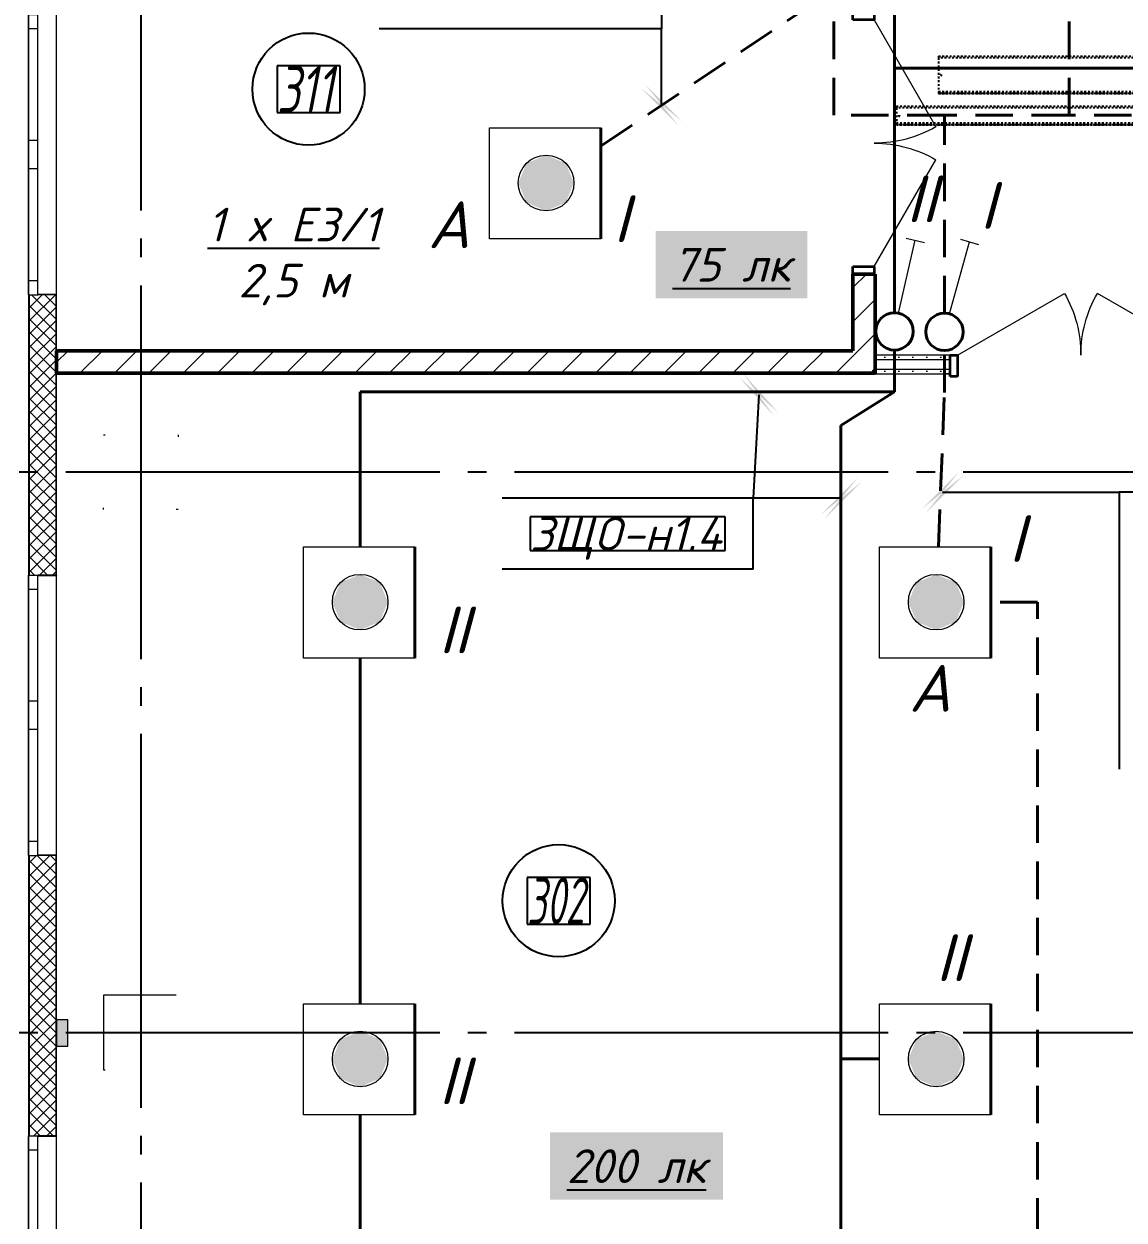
# Model space of a CAD drawing. Header units: millimetres. Extents: x 0 to 1286, y 0 to 420.
# Drawn here: x 91.9 to 150.8, y 209.6 to 273.6 of the extents above; entities that cross this region are included whole.
import ezdxf

# ---------------------------------------------------------------- set-up
doc = ezdxf.new("R2010")
doc.units = ezdxf.units.MM
for name, pattern in [('JIS_02_2.0', [3, 2, -1]), ('ГОСТ 2.303 5', [24, 20, -1.5, 1, -1.5]), ('СПКБ-0000-000-АР#003$0$Achse', [2300, 0, -800, 1500, 0])]:
    doc.linetypes.add(name, pattern=pattern)
for name, color, linetype in [('Viewport1ForCustomObjects_0', 7, 'Continuous'), ('Viewport2ForCustomObjects_0', 7, 'Continuous'), ('Номер помещения', 7, 'Continuous'), ('СПКБ-0000-000-АР#003$0$Двери ArchiCAD', 7, 'Continuous'), ('СПКБ-0000-000-АР#003$0$Колонны существующие', 7, 'Continuous'), ('СПКБ-0000-000-АР#003$0$Окна ArchiCAD', 7, 'Continuous'), ('СПКБ-0000-000-АР#003$0$Перекрытие', 7, 'Continuous'), ('СПКБ-0000-000-АР#003$0$Стены', 7, 'Continuous'), ('СПКБ-0000-000-АР#003$0$Фахверк', 7, 'Continuous'), ('Строительные оси', 7, 'Continuous'), ('ЭМ_ЛОТКИ', 3, 'JIS_02_2.0'), ('ЭО_АВАРИЙНОЕ ОСВЕЩЕНИЕ', 7, 'Continuous'), ('ЭО_РАБОЧЕЕ ОСВЕЩЕНИЕ', 7, 'Continuous')]:
    doc.layers.add(name, color=color, linetype=linetype)
for name, color, linetype, lineweight, true_color in [('СПКБ-0000-000-АР#003$0$Двери ArchiCAD_Ном._пера__161', 7, 'Continuous', 13, 0xe11606), ('СПКБ-0000-000-АР#003$0$Двери ArchiCAD_Ном._пера__23', 7, 'Continuous', 35, 0xff6600), ('СПКБ-0000-000-АР#003$0$Двери ArchiCAD_Ном._пера__3', 7, 'Continuous', 18, 0xff6600), ('СПКБ-0000-000-АР#003$0$Двери ArchiCAD_Ном._пера__58', 7, 'Continuous', 50, 0xdf0000), ('СПКБ-0000-000-АР#003$0$Окна ArchiCAD_Ном._пера__68', 7, 'Continuous', 20, 0xfd4435), ('СПКБ-0000-000-АР#003$0$Стены_Ном._пера__161', 7, 'Continuous', 13, 0xe11606), ('СПКБ-0000-000-АР#003$0$Стены_Ном._пера__58', 7, 'Continuous', 50, 0xdf0000), ('СПКБ-0000-000-АР#003$0$Стены_Ном._пера__68', 7, 'Continuous', 20, 0xfd4435), ('СПКБ-0000-000-АР#003$0$Фахверк_Ном._пера__102', 7, 'Continuous', 13, 0xcccccc)]:
    doc.layers.add(name, color=color, linetype=linetype, lineweight=lineweight, true_color=true_color)
for name, color, linetype, lineweight in [('СПКБ-0000-000-АР#003$0$Колонны существующие_Ном._пера__2', 8, 'Continuous', 15), ('СПКБ-0000-000-АР#003$0$Линии_Ном._пера__2', 8, 'Continuous', 15), ('СПКБ-0000-000-АР#003$0$Окна ArchiCAD_Ном._пера__6', 5, 'Continuous', 9), ('СПКБ-0000-000-АР#003$0$Перекрытие_Ном._пера__1', 7, 'Continuous', 13), ('СПКБ-0000-000-АР#003$0$Стены_Ном._пера__20', 1, 'Continuous', 20), ('СПКБ-0000-000-АР#003$0$Фахверк_Ном._пера__1', 7, 'Continuous', 13)]:
    doc.layers.add(name, color=color, linetype=linetype, lineweight=lineweight)
doc.styles.add('1.8', font='isocpeui.ttf', dxfattribs={"height": 1.8})
doc.styles.add('2.5', font='isocpeui.ttf')
doc.styles.add('CustomTextStyle114', font='isocpeui.ttf', dxfattribs={"width": 0.987755, "height": 1.8})
doc.styles.add('CustomTextStyle16', font='isocpeui.ttf', dxfattribs={"width": 0.707123, "height": 2.5})
doc.styles.add('CustomTextStyle7', font='isocpeui.ttf', dxfattribs={"width": 0.592404, "height": 2.5})
pattern_1 = [(45, (0, 0), (-35.35534, 35.35534), []), (135, (0, 0), (35.35534, 35.35534), [])]
pattern_2 = [(0, (0, 0), (0, 75), [0, -75])]
pattern_3 = [(45, (0, 0), (-91.9239, 91.9239), [])]

# ---------------------------------------------------------------- blocks, each defined once
blk = doc.blocks.new('*U558')
at = {"color": 0, "linetype": 'ByBlock', "lineweight": -2}
for p, q in [((-100, -31), (-100, -30633.8)), ((-100, -30633.8), (-100, -31)), ((-90, -30633.8), (-90, -31)), ((90, -31), (90, -30633.8)), ((100, -30633.8), (100, -31)), ((100, -30633.8), (100, -31)), ((-90, -30633.8), (-100, -30633.8)), ((90, -30633.8), (-90, -30633.8)), ((100, -30633.8), (90, -30633.8))]:
    blk.add_line(p, q, dxfattribs=at)
blk.add_circle((0, -30618.8), 3.5, dxfattribs=at)
blk = doc.blocks.new('*U559')
at = {"color": 0, "linetype": 'ByBlock', "lineweight": -2}
for p, q in [((-50, -31), (-50, -29893.5)), ((-50, -29893.5), (-50, -31)), ((-40, -29893.5), (-40, -31)), ((40, -31), (40, -29893.5)), ((50, -29893.5), (50, -31)), ((50, -29893.5), (50, -31)), ((-40, -29893.5), (-50, -29893.5)), ((40, -29893.5), (-40, -29893.5)), ((50, -29893.5), (40, -29893.5))]:
    blk.add_line(p, q, dxfattribs=at)
blk.add_circle((0, -29878.5), 3.5, dxfattribs=at)
blk = doc.blocks.new('*E601')
at = {"layer": 'Номер помещения', "color": 7, "linetype": 'Continuous', "true_color": 0xffffff}
for p, q in [((-228.9, 150.608), (-232.275, 150.608)), ((-232.275, 150.608), (-232.275, 148.108)), ((-228.9, 148.108), (-228.9, 150.608)), ((-232.275, 148.108), (-228.9, 148.108)), ((-232.275, 148.108), (-232.275, 148.108)), ((-215.518, 107.183), (-218.893, 107.183)), ((-218.893, 107.183), (-218.893, 104.683)), ((-215.518, 104.683), (-215.518, 107.183)), ((-218.893, 104.683), (-215.518, 104.683)), ((-218.893, 104.683), (-218.893, 104.683))]:
    blk.add_line(p, q, dxfattribs=at)
at = {"layer": 'Номер помещения', "color": 6, "linetype": 'Continuous'}
for centre in [(-230.587, 149.358), (-217.206, 105.933)]:
    blk.add_circle(centre, 3, dxfattribs=at)
at = {"layer": 'Строительные оси', "color": 3, "linetype": 'ГОСТ 2.303 5', "lineweight": 25}
for p, q in [((-239.569, 258.857), (-239.569, -45.143)), ((280.431, 128.857), (-283.569, 128.857)), ((280.431, 98.857), (-283.569, 98.857))]:
    blk.add_line(p, q, dxfattribs=at)
at = {"layer": 'ЭО_АВАРИЙНОЕ ОСВЕЩЕНИЕ', "color": 1, "linetype": 'JIS_02_2.0', "lineweight": 40}
for p, q in [((-189.899, 147.967), (-189.899, 176.189)), ((-203.314, 154.134), (-214.951, 146.303)), ((-202.484, 147.967), (-202.484, 153.692)), ((-196.565, 147.967), (-202.484, 147.967)), ((-196.565, 137.37), (-196.565, 147.967)), ((-189.899, 147.967), (-196.565, 147.967)), ((-171.562, 147.967), (-189.899, 147.967)), ((-196.565, 133.124), (-196.565, 135.37)), ((-196.891, 124.865), (-196.565, 133.124)), ((-191.584, 121.907), (-194.083, 121.907)), ((-191.584, 73.023), (-191.584, 121.907))]:
    blk.add_line(p, q, dxfattribs=at)
at = {"layer": 'ЭО_АВАРИЙНОЕ ОСВЕЩЕНИЕ', "color": 7, "lineweight": 0}
for p, q in [((-220.901, 141.342), (-220.901, 147.292)), ((-220.901, 147.292), (-214.951, 147.292)), ((-214.951, 141.342), (-220.901, 141.342)), ((-196.297, 137.333), (-195.221, 141.186)), ((-195.703, 141.32), (-194.739, 141.051)), ((-200.033, 118.915), (-200.033, 124.865)), ((-200.033, 124.865), (-194.083, 124.865)), ((-194.083, 118.915), (-200.033, 118.915))]:
    blk.add_line(p, q, dxfattribs=at)
at = {"layer": 'ЭО_АВАРИЙНОЕ ОСВЕЩЕНИЕ', "color": 1, "lineweight": 40}
for p, q in [((-214.951, 147.292), (-214.951, 141.342)), ((-194.083, 124.865), (-194.083, 118.915))]:
    blk.add_line(p, q, dxfattribs=at)
at = {"layer": 'ЭО_АВАРИЙНОЕ ОСВЕЩЕНИЕ', "color": 7, "lineweight": 0}
for centre in [(-217.877, 144.334), (-197.008, 121.907)]:
    blk.add_circle(centre, 1.488, dxfattribs=at)
at = {"layer": 'ЭО_АВАРИЙНОЕ ОСВЕЩЕНИЕ', "color": 1, "lineweight": 40}
blk.add_circle((-196.565, 136.37), 1, dxfattribs=at)
at = {"layer": 'ЭО_АВАРИЙНОЕ ОСВЕЩЕНИЕ', "color": 1, "lineweight": 0}
for points in [[(-218.928, 145.386), (-219.364, 144.334), (-216.389, 144.334)], [(-217.877, 145.822), (-218.928, 145.386), (-216.825, 145.386)], [(-218.928, 145.386), (-216.825, 145.386), (-216.389, 144.334)], [(-219.364, 144.334), (-218.928, 143.283), (-216.825, 143.283)], [(-219.364, 144.334), (-216.389, 144.334), (-216.825, 143.283)], [(-218.928, 143.283), (-216.825, 143.283), (-217.877, 142.847)], [(-198.06, 122.959), (-198.496, 121.907), (-195.521, 121.907)], [(-197.008, 123.395), (-198.06, 122.959), (-195.956, 122.959)], [(-198.06, 122.959), (-195.956, 122.959), (-195.521, 121.907)], [(-198.496, 121.907), (-198.06, 120.855), (-195.956, 120.855)], [(-198.496, 121.907), (-195.521, 121.907), (-195.956, 120.855)], [(-198.06, 120.855), (-195.956, 120.855), (-197.008, 120.42)]]:
    blk.add_solid(points, dxfattribs=at)
at = {"layer": 'ЭО_РАБОЧЕЕ ОСВЕЩЕНИЕ', "color": 5, "lineweight": 40}
for p, q in [((-199.237, 150.477), (-199.237, 156.982)), ((-177.727, 150.487), (-199.237, 150.477)), ((-199.237, 137.394), (-199.237, 150.477)), ((-199.237, 133.158), (-199.237, 135.394)), ((-199.237, 135.394), (-199.237, 133.158)), ((-199.237, 133.158), (-227.828, 133.158)), ((-227.828, 133.158), (-227.828, 124.865)), ((-202.113, 131.356), (-199.237, 133.158)), ((-202.113, 97.465), (-202.113, 131.356)), ((-224.902, 124.865), (-224.902, 118.915)), ((-227.828, 118.915), (-227.828, 100.423)), ((-224.902, 100.423), (-224.902, 94.473)), ((-194.083, 100.423), (-194.083, 94.473)), ((-202.113, 97.465), (-200.033, 97.465)), ((-202.113, 48.581), (-202.113, 97.465)), ((-227.828, 77.141), (-227.828, 94.473))]:
    blk.add_line(p, q, dxfattribs=at)
at = {"layer": 'ЭО_РАБОЧЕЕ ОСВЕЩЕНИЕ', "color": 7, "lineweight": 0}
for p, q in [((-199.015, 137.369), (-198.126, 141.269)), ((-198.613, 141.38), (-197.638, 141.158)), ((-230.852, 118.915), (-230.852, 124.865)), ((-230.852, 124.865), (-224.902, 124.865)), ((-224.902, 118.915), (-230.852, 118.915)), ((-230.852, 94.473), (-230.852, 100.423)), ((-230.852, 100.423), (-224.902, 100.423)), ((-200.033, 94.473), (-200.033, 100.423)), ((-200.033, 100.423), (-194.083, 100.423)), ((-224.902, 94.473), (-230.852, 94.473)), ((-194.083, 94.473), (-200.033, 94.473))]:
    blk.add_line(p, q, dxfattribs=at)
at = {"layer": 'ЭО_РАБОЧЕЕ ОСВЕЩЕНИЕ', "color": 5, "lineweight": 40}
blk.add_circle((-199.237, 136.394), 1, dxfattribs=at)
at = {"layer": 'ЭО_РАБОЧЕЕ ОСВЕЩЕНИЕ', "color": 7, "lineweight": 0}
for centre in [(-227.828, 121.907), (-227.828, 97.465), (-197.008, 97.465)]:
    blk.add_circle(centre, 1.488, dxfattribs=at)
at = {"layer": 'ЭО_РАБОЧЕЕ ОСВЕЩЕНИЕ', "color": 5, "lineweight": 0}
for points in [[(-228.879, 122.959), (-229.315, 121.907), (-226.34, 121.907)], [(-227.828, 123.395), (-228.879, 122.959), (-226.776, 122.959)], [(-228.879, 122.959), (-226.776, 122.959), (-226.34, 121.907)], [(-229.315, 121.907), (-228.879, 120.855), (-226.776, 120.855)], [(-229.315, 121.907), (-226.34, 121.907), (-226.776, 120.855)], [(-228.879, 120.855), (-226.776, 120.855), (-227.828, 120.42)], [(-227.828, 98.952), (-228.879, 98.517), (-226.776, 98.517)], [(-197.008, 98.952), (-198.06, 98.517), (-195.956, 98.517)], [(-228.879, 98.517), (-229.315, 97.465), (-226.34, 97.465)], [(-228.879, 98.517), (-226.776, 98.517), (-226.34, 97.465)], [(-198.06, 98.517), (-198.496, 97.465), (-195.521, 97.465)], [(-198.06, 98.517), (-195.956, 98.517), (-195.521, 97.465)], [(-229.315, 97.465), (-228.879, 96.413), (-226.776, 96.413)], [(-229.315, 97.465), (-226.34, 97.465), (-226.776, 96.413)], [(-198.496, 97.465), (-198.06, 96.413), (-195.956, 96.413)], [(-198.496, 97.465), (-195.521, 97.465), (-195.956, 96.413)], [(-228.879, 96.413), (-226.776, 96.413), (-227.828, 95.977)], [(-198.06, 96.413), (-195.956, 96.413), (-197.008, 95.977)]]:
    blk.add_solid(points, dxfattribs=at)
at = {"layer": 'Номер помещения', "linetype": 'Continuous'}
for s, style, width, p in [('311', 'CustomTextStyle16', 0.707123, (-232.275, 148.108)), ('302', 'CustomTextStyle7', 0.592404, (-218.893, 104.683))]:
    blk.add_text(s, height=2.5, dxfattribs=dict(at, style=style, width=width)).set_placement(p)
blk = doc.blocks.new('СПКБ-0000-000-АР#003$0$Перекрытие_1', base_point=(-24406.7, -2530.3))
at = {"layer": 'СПКБ-0000-000-АР#003$0$Перекрытие_Ном._пера__1', "color": 7, "linetype": 'Continuous', "lineweight": 13, "flags": 128}
blk.add_lwpolyline([(-24406.7, -2530.3), (-24406.7, 18886.6), (-23563.9, 18885.7), (-23563.9, 17144.7), (-22883.9, 17144.7), (-20992.9, 17144.7), (-20022.9, 17144.7), (-20022.9, 20246.7), (-17951.9, 20246.7), (-17956.9, 23688.1), (-17956.9, 25286.1), (17852.7, 25286.1), (17852.7, -2530.3), (5843.1, -2530.3), (243.1, -2530.3)], close=True, dxfattribs=at)
blk = doc.blocks.new('СПКБ-0000-000-АР#003$0$Двустворчатое Окно 19')
at = {"layer": 'СПКБ-0000-000-АР#003$0$Окна ArchiCAD_Ном._пера__6', "color": 5, "linetype": 'Continuous', "lineweight": 9}
for p, q in [((-747, 100), (747, 100)), ((-750, 0), (-675, 0)), ((-675, 0), (-675, -50)), ((-675, 0), (-75, 0)), ((-75, -50), (-75, 0)), ((-75, 0), (0, 0)), ((0, 0), (75, 0)), ((75, 0), (75, -50)), ((75, 0), (675, 0)), ((675, -50), (675, 0)), ((675, 0), (750, 0)), ((-750, -50), (750, -50)), ((-675, -50), (-750, -50)), ((-75, -50), (-675, -50)), ((0, -50), (-75, -50)), ((75, -50), (0, -50)), ((675, -50), (75, -50)), ((750, -50), (675, -50))]:
    blk.add_line(p, q, dxfattribs=at)
at = {"layer": 'СПКБ-0000-000-АР#003$0$Окна ArchiCAD_Ном._пера__68', "color": 20, "linetype": 'Continuous', "lineweight": 20, "true_color": 0xfd4435}
for p, q in [((-750, -47), (-750, 0)), ((750, -47), (750, 0)), ((-750, -50), (-750, -47)), ((750, -50), (750, -47))]:
    blk.add_line(p, q, dxfattribs=at)
blk = doc.blocks.new('СПКБ-0000-000-АР#003$0$Стена_2', base_point=(-24406.7, 25306.1))
at = {"layer": 'СПКБ-0000-000-АР#003$0$Стены_Ном._пера__68', "linetype": 'Continuous', "lineweight": 20, "true_color": 0xfd4435}
for points in [[(-24556.7, 12335.7), (-24553.7, 12335.7), (-24553.7, 13835.7), (-24556.7, 13835.7)], [(-24406.7, 13835.7), (-24406.7, 13838.7), (-24506.7, 13838.7), (-24506.7, 13835.7), (-24409.7, 13835.7)], [(-24409.7, 12335.7), (-24406.7, 12335.7), (-24406.7, 13835.7), (-24409.7, 13835.7)], [(-24406.7, 12332.7), (-24406.7, 12335.7), (-24409.7, 12335.7), (-24506.7, 12335.7), (-24506.7, 12332.7)], [(-24556.7, 9955.7), (-24553.7, 9955.7), (-24553.7, 10835.7), (-24556.7, 10835.7)], [(-24406.7, 10835.7), (-24406.7, 10838.7), (-24506.7, 10838.7), (-24506.7, 10835.7), (-24409.7, 10835.7)], [(-24409.7, 9955.7), (-24406.7, 9955.7), (-24406.7, 10835.7), (-24409.7, 10835.7)], [(-24556.7, 9955.7), (-24556.7, 9815.7), (-24553.7, 9815.7), (-24553.7, 9955.7)], [(-24409.7, 9815.7), (-24406.9, 9815.7), (-24406.9, 9955.7), (-24409.7, 9955.7)], [(-24556.7, 9815.7), (-24556.7, 9335.7), (-24553.7, 9335.7), (-24553.7, 9815.7)], [(-24406.7, 9815.7), (-24409.7, 9815.7), (-24409.7, 9335.7), (-24406.7, 9335.7)], [(-24406.7, 9332.7), (-24406.7, 9335.7), (-24409.7, 9335.7), (-24506.7, 9335.7), (-24506.7, 9332.7)]]:
    blk.add_hatch(color=20, dxfattribs=at).paths.add_polyline_path(points)
h = blk.add_hatch(dxfattribs=at)
h.set_pattern_fill('СЕТКА_5X5_ДИАГОНАЛЬНАЯ', color=20, style=0, pattern_type=2)
h.set_pattern_definition(pattern_1)
h.paths.add_polyline_path([(-24553.7, 12335.7), (-24506.7, 12335.7), (-24409.7, 12335.7), (-24409.7, 13835.7), (-24506.7, 13835.7), (-24553.7, 13835.7)])
h = blk.add_hatch(dxfattribs=at)
h.set_pattern_fill('СЕТКА_5X5_ДИАГОНАЛЬНАЯ', color=20, style=0, pattern_type=2)
h.set_pattern_definition(pattern_1)
h.paths.add_polyline_path([(-24553.7, 9955.7), (-24409.7, 9955.7), (-24409.7, 10835.7), (-24506.7, 10835.7), (-24553.7, 10835.7)])
h = blk.add_hatch(dxfattribs=at)
h.set_pattern_fill('СЕТКА_5X5_ДИАГОНАЛЬНАЯ', color=20, style=0, pattern_type=2)
h.set_pattern_definition(pattern_1)
h.paths.add_polyline_path([(-24553.7, 9955.7), (-24553.7, 9815.7), (-24409.7, 9815.7), (-24409.7, 9955.7)])
h = blk.add_hatch(dxfattribs=at)
h.set_pattern_fill('СЕТКА_5X5_ДИАГОНАЛЬНАЯ', color=20, style=0, pattern_type=2)
h.set_pattern_definition(pattern_1)
h.paths.add_polyline_path([(-24553.7, 9335.7), (-24506.7, 9335.7), (-24409.7, 9335.7), (-24409.7, 9815.7), (-24553.7, 9815.7)])
at = {"layer": 'СПКБ-0000-000-АР#003$0$Стены_Ном._пера__68', "color": 20, "linetype": 'Continuous', "lineweight": 20, "true_color": 0xfd4435}
for p, q in [((-24556.7, 13835.7), (-24553.7, 13835.7)), ((-24553.7, 13835.7), (-24553.7, 12335.7)), ((-24553.7, 13835.7), (-24506.7, 13835.7)), ((-24506.7, 13838.7), (-24406.7, 13838.7)), ((-24506.7, 13835.7), (-24506.7, 13838.7)), ((-24409.7, 13835.7), (-24506.7, 13835.7)), ((-24409.7, 12335.7), (-24409.7, 13835.7)), ((-24406.7, 13835.7), (-24406.7, 13838.7)), ((-24556.7, 12335.7), (-24553.7, 12335.7)), ((-24553.7, 12335.7), (-24506.7, 12335.7)), ((-24506.7, 12335.7), (-24506.7, 12332.7)), ((-24409.7, 12335.7), (-24506.7, 12335.7)), ((-24506.7, 12332.7), (-24406.7, 12332.7)), ((-24406.7, 12335.7), (-24406.7, 12332.7)), ((-24556.7, 10835.7), (-24553.7, 10835.7)), ((-24553.7, 10835.7), (-24553.7, 9955.7)), ((-24553.7, 10835.7), (-24506.7, 10835.7)), ((-24506.7, 10838.7), (-24406.7, 10838.7)), ((-24506.7, 10835.7), (-24506.7, 10838.7)), ((-24409.7, 10835.7), (-24506.7, 10835.7)), ((-24409.7, 9955.7), (-24409.7, 10835.7)), ((-24406.7, 10835.7), (-24406.7, 10838.7)), ((-24553.7, 9955.7), (-24553.7, 9815.7)), ((-24409.7, 9815.7), (-24409.7, 9955.7)), ((-24553.7, 9815.7), (-24553.7, 9335.7)), ((-24409.7, 9335.7), (-24409.7, 9815.7)), ((-24556.7, 9335.7), (-24553.7, 9335.7)), ((-24553.7, 9335.7), (-24506.7, 9335.7)), ((-24506.7, 9335.7), (-24506.7, 9332.7)), ((-24409.7, 9335.7), (-24506.7, 9335.7)), ((-24506.7, 9332.7), (-24406.7, 9332.7)), ((-24406.7, 9335.7), (-24406.7, 9332.7))]:
    blk.add_line(p, q, dxfattribs=at)
at = {"layer": 'СПКБ-0000-000-АР#003$0$Стены_Ном._пера__68', "color": 20, "linetype": 'Continuous', "lineweight": 20, "true_color": 0xfd4435, "flags": 128}
for points in [[(-24556.7, 13835.7), (-24556.7, 12335.7)], [(-24406.7, 12335.7), (-24406.7, 13835.7)], [(-24556.7, 10835.7), (-24556.7, 9335.7)], [(-24406.7, 9955.7), (-24406.7, 10835.7)], [(-24406.7, 9335.7), (-24406.7, 9815.7)]]:
    blk.add_lwpolyline(points, dxfattribs=at)
at = {"layer": 'СПКБ-0000-000-АР#003$0$Окна ArchiCAD', "color": 5, "linetype": 'Continuous', "lineweight": 9, "xscale": -1, "zscale": 1000, "rotation": 270}
for p in [(-24506.7, 14585.7), (-24506.7, 11585.7), (-24506.7, 8585.7)]:
    blk.add_blockref('СПКБ-0000-000-АР#003$0$Двустворчатое Окно 19', p, dxfattribs=at)
blk = doc.blocks.new('СПКБ-0000-000-АР#003$0$Двупольная Дверь 19_3')
at = {"layer": 'СПКБ-0000-000-АР#003$0$Двери ArchiCAD_Ном._пера__161', "color": 12, "linetype": 'Continuous', "lineweight": 13, "true_color": 0xe11606}
for p, q in [((-700, 0), (-737, 0)), ((-700, 0), (-700, -25)), ((700, 0), (700, -25)), ((700, 0), (737, 0)), ((-700, -25), (-700, -75)), ((700, -25), (700, -75)), ((-700, -100), (-737, -100)), ((-700, -75), (-700, -100)), ((700, -75), (700, -100)), ((700, -100), (737, -100))]:
    blk.add_line(p, q, dxfattribs=at)
at = {"layer": 'СПКБ-0000-000-АР#003$0$Двери ArchiCAD_Ном._пера__23', "color": 30, "linetype": 'Continuous', "lineweight": 35, "true_color": 0xff6600}
for p, q in [((-660, 0), (-700, 0)), ((-700, 0), (-700, -115)), ((-660, -115), (-660, 0)), ((700, 0), (660, 0)), ((660, 0), (660, -115)), ((700, -115), (700, 0)), ((-700, -115), (-660, -115)), ((660, -115), (700, -115))]:
    blk.add_line(p, q, dxfattribs=at)
at = {"layer": 'СПКБ-0000-000-АР#003$0$Двери ArchiCAD_Ном._пера__3', "color": 30, "linetype": 'Continuous', "lineweight": 18, "true_color": 0xff6600}
for p, q in [((-660, 0), (-88.4, 330)), ((660, 0), (88.4, 330))]:
    blk.add_line(p, q, dxfattribs=at)
for centre, start, end in [((-660, 0), 0, 30), ((660, 0), 150, 180)]:
    blk.add_arc(centre, 660, start, end, dxfattribs=at)
blk = doc.blocks.new('СПКБ-0000-000-АР#003$0$Стена_23', base_point=(-18036.9, 13412.8))
at = {"layer": 'СПКБ-0000-000-АР#003$0$Стены_Ном._пера__161', "linetype": 'Continuous', "lineweight": 13, "true_color": 0xe11606}
h = blk.add_hatch(dxfattribs=at)
h.set_pattern_fill('ГИПС', color=12, style=0, pattern_type=2)
h.set_pattern_definition(pattern_2)
h.paths.add_polyline_path([(-19626.5, 13512.8), (-20026.9, 13512.8), (-20026.9, 13487.8), (-19626.5, 13487.8)])
h = blk.add_hatch(dxfattribs=at)
h.set_pattern_fill('ГИПС', color=12, style=0, pattern_type=2)
h.set_pattern_definition(pattern_2)
h.paths.add_polyline_path([(-18036.9, 13512.8), (-18226.5, 13512.8), (-18226.5, 13487.8), (-18036.9, 13487.8)])
h = blk.add_hatch(dxfattribs=at)
h.set_pattern_fill('ГИПС', color=12, style=0, pattern_type=2)
h.set_pattern_definition(pattern_2)
h.paths.add_polyline_path([(-20026.9, 13412.8), (-19626.5, 13412.8), (-19626.5, 13437.8), (-20026.9, 13437.8)])
h = blk.add_hatch(dxfattribs=at)
h.set_pattern_fill('ГИПС', color=12, style=0, pattern_type=2)
h.set_pattern_definition(pattern_2)
h.paths.add_polyline_path([(-18226.5, 13437.8), (-18226.5, 13412.8), (-18036.9, 13412.8), (-18036.9, 13437.8)])
at = {"layer": 'СПКБ-0000-000-АР#003$0$Стены_Ном._пера__161', "color": 12, "linetype": 'Continuous', "lineweight": 13, "true_color": 0xe11606}
for p, q in [((-19626.5, 13512.8), (-19663.5, 13512.8)), ((-19626.5, 13512.8), (-19626.5, 13487.8)), ((-18226.5, 13512.8), (-18189.5, 13512.8)), ((-18226.5, 13512.8), (-18226.5, 13487.8)), ((-19626.5, 13487.8), (-20026.9, 13487.8)), ((-19626.5, 13487.8), (-19626.5, 13437.8)), ((-18036.9, 13487.8), (-18226.5, 13487.8)), ((-18226.5, 13487.8), (-18226.5, 13437.8)), ((-20026.9, 13437.8), (-19626.5, 13437.8)), ((-19626.5, 13412.8), (-19663.5, 13412.8)), ((-19626.5, 13437.8), (-19626.5, 13412.8)), ((-18226.5, 13437.8), (-18036.9, 13437.8)), ((-18226.5, 13437.8), (-18226.5, 13412.8)), ((-18226.5, 13412.8), (-18189.5, 13412.8))]:
    blk.add_line(p, q, dxfattribs=at)
at = {"layer": 'СПКБ-0000-000-АР#003$0$Стены_Ном._пера__161', "color": 12, "linetype": 'Continuous', "lineweight": 13, "true_color": 0xe11606, "flags": 128}
for points in [[(-19626.5, 13512.8), (-20026.9, 13512.8)], [(-20026.9, 13512.8), (-20026.9, 13412.8)], [(-18036.9, 13512.8), (-18226.5, 13512.8)], [(-20026.9, 13412.8), (-19626.5, 13412.8)], [(-18226.5, 13412.8), (-18136.9, 13412.8)], [(-18111.9, 13412.8), (-18061.9, 13412.8)]]:
    blk.add_lwpolyline(points, dxfattribs=at)
at = {"layer": 'СПКБ-0000-000-АР#003$0$Двери ArchiCAD', "color": 21, "linetype": 'Continuous', "lineweight": 18, "true_color": 0xff9955, "xscale": -1, "zscale": 1000}
blk.add_blockref('СПКБ-0000-000-АР#003$0$Двупольная Дверь 19_3', (-18926.5, 13512.8), dxfattribs=at)
blk = doc.blocks.new('СПКБ-0000-000-АР#003$0$Стена_53', base_point=(-20026.9, 13415.8))
at = {"layer": 'СПКБ-0000-000-АР#003$0$Стены_Ном._пера__20', "linetype": 'Continuous', "lineweight": 20}
h = blk.add_hatch(dxfattribs=at)
h.set_pattern_fill('КИРПИЧ_ОБЫКНОВЕННЫЙ', color=1, style=0, pattern_type=2)
h.set_pattern_definition(pattern_3)
h.paths.add_polyline_path([(-20146.9, 13535.8), (-24406.7, 13535.8), (-24406.7, 13415.8), (-20026.9, 13415.8)])
at = {"layer": 'СПКБ-0000-000-АР#003$0$Стены_Ном._пера__58', "color": 12, "linetype": 'Continuous', "lineweight": 50, "true_color": 0xdf0000, "flags": 128}
for points in [[(-20146.9, 13535.8), (-24406.7, 13535.8)], [(-24406.7, 13535.8), (-24406.7, 13415.8)], [(-24406.7, 13415.8), (-20026.9, 13415.8)]]:
    blk.add_lwpolyline(points, dxfattribs=at)
blk = doc.blocks.new('СПКБ-0000-000-АР#003$0$Двупольная Дверь 19_5')
at = {"layer": 'СПКБ-0000-000-АР#003$0$Двери ArchiCAD_Ном._пера__23', "color": 30, "linetype": 'Continuous', "lineweight": 35, "true_color": 0xff6600}
for p, q in [((-660, 0), (-700, 0)), ((-700, 0), (-700, -115)), ((-660, -115), (-660, 0)), ((700, 0), (660, 0)), ((660, 0), (660, -115)), ((700, -115), (700, 0)), ((-700, -115), (-660, -115)), ((660, -115), (700, -115))]:
    blk.add_line(p, q, dxfattribs=at)
at = {"layer": 'СПКБ-0000-000-АР#003$0$Двери ArchiCAD_Ном._пера__3', "color": 30, "linetype": 'Continuous', "lineweight": 18, "true_color": 0xff6600}
for p, q in [((-660, 0), (-88.4, 330)), ((660, 0), (88.4, 330))]:
    blk.add_line(p, q, dxfattribs=at)
for centre, start, end in [((-660, 0), 0, 30), ((660, 0), 150, 180)]:
    blk.add_arc(centre, 660, start, end, dxfattribs=at)
at = {"layer": 'СПКБ-0000-000-АР#003$0$Двери ArchiCAD_Ном._пера__58', "color": 12, "linetype": 'Continuous', "lineweight": 50, "true_color": 0xdf0000}
for p, q in [((-700, 5), (-737, 5)), ((-700, 0), (-700, 5)), ((-700, -115), (-700, 0)), ((700, 0), (700, 5)), ((700, 5), (737, 5)), ((700, -115), (700, 0)), ((-700, -115), (-737, -115)), ((700, -115), (737, -115))]:
    blk.add_line(p, q, dxfattribs=at)
blk = doc.blocks.new('СПКБ-0000-000-АР#003$0$Стена_54', base_point=(-20026.9, 17144.7))
at = {"layer": 'СПКБ-0000-000-АР#003$0$Стены_Ном._пера__20', "linetype": 'Continuous', "lineweight": 20}
h = blk.add_hatch(dxfattribs=at)
h.set_pattern_fill('КИРПИЧ_ОБЫКНОВЕННЫЙ', color=1, style=0, pattern_type=2)
h.set_pattern_definition(pattern_3)
h.paths.add_polyline_path([(-20146.9, 17144.7), (-20146.9, 15346.1), (-20031.9, 15346.1), (-20026.9, 15346.1), (-20026.9, 17144.7)])
h = blk.add_hatch(dxfattribs=at)
h.set_pattern_fill('КИРПИЧ_ОБЫКНОВЕННЫЙ', color=1, style=0, pattern_type=2)
h.set_pattern_definition(pattern_3)
h.paths.add_polyline_path([(-20146.9, 13535.8), (-20026.9, 13415.8), (-20026.9, 13946.1), (-20031.9, 13946.1), (-20146.9, 13946.1)])
at = {"layer": 'СПКБ-0000-000-АР#003$0$Стены_Ном._пера__58', "color": 12, "linetype": 'Continuous', "lineweight": 50, "true_color": 0xdf0000}
for p, q in [((-20146.9, 15346.1), (-20146.9, 15383.1)), ((-20026.9, 15346.1), (-20026.9, 15383.1)), ((-20146.9, 15346.1), (-20031.9, 15346.1)), ((-20031.9, 15346.1), (-20026.9, 15346.1)), ((-20146.9, 13946.1), (-20146.9, 13909.1)), ((-20146.9, 13946.1), (-20031.9, 13946.1)), ((-20031.9, 13946.1), (-20026.9, 13946.1)), ((-20026.9, 13946.1), (-20026.9, 13909.1))]:
    blk.add_line(p, q, dxfattribs=at)
at = {"layer": 'СПКБ-0000-000-АР#003$0$Стены_Ном._пера__58', "color": 12, "linetype": 'Continuous', "lineweight": 50, "true_color": 0xdf0000, "flags": 128}
for points in [[(-20146.9, 17144.7), (-20146.9, 15346.1)], [(-20026.9, 17144.7), (-20146.9, 17144.7)], [(-20026.9, 15346.1), (-20026.9, 17144.7)], [(-20146.9, 13946.1), (-20146.9, 13535.8)], [(-20026.9, 13415.8), (-20026.9, 13946.1)]]:
    blk.add_lwpolyline(points, dxfattribs=at)
at = {"layer": 'СПКБ-0000-000-АР#003$0$Двери ArchiCAD', "color": 21, "linetype": 'Continuous', "lineweight": 18, "true_color": 0xff9955, "xscale": -1, "zscale": 1000, "rotation": 270}
blk.add_blockref('СПКБ-0000-000-АР#003$0$Двупольная Дверь 19_5', (-20031.9, 14646.1), dxfattribs=at)
blk = doc.blocks.new('СПКБ-0000-000-АР#003$0$Колонна_22', base_point=(-23956.9, 9887.9))
at = {"layer": 'СПКБ-0000-000-АР#003$0$Колонны существующие_Ном._пера__2', "color": 8, "linetype": 'СПКБ-0000-000-АР#003$0$Achse', "lineweight": 15, "flags": 128}
blk.add_lwpolyline([(-24156.9, 9687.9), (-23756.9, 9687.9), (-23756.9, 10087.9), (-24156.9, 10087.9)], close=True, dxfattribs=at)
blk = doc.blocks.new('СПКБ-0000-000-АР#003$0$Колонна_157', base_point=(-24376.9, 9885.7))
at = {"layer": 'СПКБ-0000-000-АР#003$0$Фахверк_Ном._пера__102', "linetype": 'Continuous', "lineweight": 13, "true_color": 0xcccccc}
blk.add_hatch(color=254, dxfattribs=at).paths.add_polyline_path([(-24406.9, 9955.7), (-24406.9, 9815.7), (-24346.9, 9815.7), (-24346.9, 9955.7)])
at = {"layer": 'СПКБ-0000-000-АР#003$0$Фахверк_Ном._пера__1', "color": 7, "linetype": 'Continuous', "lineweight": 13, "flags": 128}
blk.add_lwpolyline([(-24406.9, 9955.7), (-24406.9, 9815.7), (-24346.9, 9815.7), (-24346.9, 9955.7)], close=True, dxfattribs=at)
blk = doc.blocks.new('*E600')
at = {"layer": 'СПКБ-0000-000-АР#003$0$Линии_Ном._пера__2', "color": 8, "linetype": 'СПКБ-0000-000-АР#003$0$Achse', "lineweight": 15}
for p, q in [((3.999, 157.701), (7.999, 157.701)), ((3.999, 153.701), (3.999, 157.701)), ((7.999, 157.701), (7.999, 153.701)), ((7.999, 153.701), (3.999, 153.701))]:
    blk.add_line(p, q, dxfattribs=at)
at = {"layer": 'СПКБ-0000-000-АР#003$0$Колонны существующие', "color": 8, "lineweight": 15, "xscale": 0.01, "yscale": 0.01, "zscale": 0.01}
blk.add_blockref('СПКБ-0000-000-АР#003$0$Колонна_22', (5.999, 125.722), dxfattribs=at)
at = {"layer": 'СПКБ-0000-000-АР#003$0$Перекрытие', "color": 7, "linetype": 'Continuous', "lineweight": 13, "xscale": 0.01, "yscale": 0.01, "zscale": 0.01}
blk.add_blockref('СПКБ-0000-000-АР#003$0$Перекрытие_1', (1.5, 1.54), dxfattribs=at)
at = {"layer": 'СПКБ-0000-000-АР#003$0$Стены', "color": 20, "lineweight": 20, "true_color": 0xfd4435, "xscale": 0.01, "yscale": 0.01, "zscale": 0.01}
blk.add_blockref('СПКБ-0000-000-АР#003$0$Стена_2', (1.5, 279.905), dxfattribs=at)
at = {"layer": 'СПКБ-0000-000-АР#003$0$Стены', "color": 12, "lineweight": 50, "true_color": 0xdf0000, "xscale": 0.01, "yscale": 0.01, "zscale": 0.01}
for name, p in [('СПКБ-0000-000-АР#003$0$Стена_54', (45.299, 198.291)), ('СПКБ-0000-000-АР#003$0$Стена_53', (45.299, 161.001))]:
    blk.add_blockref(name, p, dxfattribs=at)
at = {"layer": 'СПКБ-0000-000-АР#003$0$Стены', "color": 12, "lineweight": 13, "true_color": 0xe11606, "xscale": 0.01, "yscale": 0.01, "zscale": 0.01}
blk.add_blockref('СПКБ-0000-000-АР#003$0$Стена_23', (65.199, 160.971), dxfattribs=at)
at = {"layer": 'СПКБ-0000-000-АР#003$0$Фахверк', "color": 7, "lineweight": 13, "xscale": 0.01, "yscale": 0.01, "zscale": 0.01}
blk.add_blockref('СПКБ-0000-000-АР#003$0$Колонна_157', (1.799, 125.701), dxfattribs=at)
blk = doc.blocks.new('CustomObjectsInViewport1_0')
at = {"layer": 'ЭО_АВАРИЙНОЕ ОСВЕЩЕНИЕ'}
for p, q in [((126.06, 277.119), (126.06, 273.319)), ((126.06, 273.319), (110.947, 273.319)), ((126.06, 269.246), (126.06, 273.319)), ((141.088, 248.517), (150.548, 248.517)), ((150.548, 248.517), (150.548, 233.694)), ((154.348, 248.517), (150.548, 248.517))]:
    blk.add_line(p, q, dxfattribs=at)
for points in [[(124.954, 270.14), (126.954, 268.14), (127.166, 268.352), (125.166, 270.352)], [(141.982, 249.623), (139.982, 247.623), (140.194, 247.411), (142.194, 249.411)]]:
    blk.add_solid(points, dxfattribs=at)
at = {"layer": 'ЭО_РАБОЧЕЕ ОСВЕЩЕНИЕ'}
for p, q in [((131.254, 253.72), (130.964, 248.197)), ((130.964, 248.197), (117.528, 248.197)), ((130.964, 248.197), (127.964, 248.197)), ((135.67, 248.197), (130.964, 248.197)), ((130.964, 244.397), (130.964, 248.197)), ((130.964, 244.397), (117.528, 244.397))]:
    blk.add_line(p, q, dxfattribs=at)
at = {"layer": 'ЭО_РАБОЧЕЕ ОСВЕЩЕНИЕ', "color": 7, "true_color": 0xffffff}
for p, q in [((129.464, 247.197), (119.028, 247.197)), ((119.028, 247.197), (119.028, 245.397)), ((129.464, 245.397), (129.464, 247.197)), ((119.028, 245.397), (129.464, 245.397)), ((119.028, 245.397), (119.028, 245.397))]:
    blk.add_line(p, q, dxfattribs=at)
at = {"layer": 'ЭО_РАБОЧЕЕ ОСВЕЩЕНИЕ'}
for points in [[(132.312, 252.769), (130.419, 254.871), (130.197, 254.67), (132.089, 252.568)], [(134.776, 247.091), (136.776, 249.091), (136.564, 249.303), (134.564, 247.303)]]:
    blk.add_solid(points, dxfattribs=at)
at = {"layer": 'ЭО_РАБОЧЕЕ ОСВЕЩЕНИЕ', "style": 'CustomTextStyle114', "width": 0.987755}
blk.add_text('3ЩO-н1.4', height=1.8, dxfattribs=at).set_placement((119.028, 245.397))

msp = doc.modelspace()

# ---------------------------------------------------------------- block references
msp.add_blockref('*E600', (92.189, 93.885))
at = {"layer": 'Viewport1ForCustomObjects_0'}
msp.add_blockref('CustomObjectsInViewport1_0', (0, 0), dxfattribs=at)
at = {"layer": 'Viewport2ForCustomObjects_0'}
msp.add_blockref('*E601', (337.756, 120.729), dxfattribs=at)
at = {"layer": 'ЭМ_ЛОТКИ', "xscale": -0.01, "yscale": 0.01, "zscale": 0.01, "rotation": 270}
for name, p in [('*U558', (447.21, 270.856)), ('*U559', (437.554, 268.676))]:
    msp.add_blockref(name, p, dxfattribs=at)

# ---------------------------------------------------------------- texts
at = {"layer": 'ЭО_АВАРИЙНОЕ ОСВЕЩЕНИЕ', "attachment_point": 5}
for s, insert, char_height, style in [('I', (143.498, 263.865), 2.5, '2.5'), ('I', (123.887, 263.154), 2.5, '2.5'), ('{\\L1 x Е3/1\\P}2,5 м', (106.366, 261.128), 1.8, '1.8'), ('I', (145.049, 246.042), 2.5, '2.5')]:
    msp.add_mtext(s, dxfattribs=dict(at, insert=insert, char_height=char_height, style=style))
at = {"layer": 'ЭО_АВАРИЙНОЕ ОСВЕЩЕНИЕ', "color": 1, "char_height": 2.5, "attachment_point": 5, "style": '2.5'}
for insert in [(114.675, 262.827), (140.415, 238.025)]:
    msp.add_mtext('А', dxfattribs=dict(at, insert=insert))
at = {"layer": 'ЭО_РАБОЧЕЕ ОСВЕЩЕНИЕ', "char_height": 2.5, "attachment_point": 5, "style": '2.5'}
for insert in [(139.959, 264.217), (114.944, 241.154), (141.541, 223.616), (114.944, 217.027)]:
    msp.add_mtext('II', dxfattribs=dict(at, insert=insert))
at = {"layer": 'ЭО_РАБОЧЕЕ ОСВЕЩЕНИЕ', "char_height": 1.8, "attachment_point": 5, "style": '1.8', "bg_fill": 1, "box_fill_scale": 1.5, "bg_fill_color": 7, "bg_fill_true_color": 16777215, "bg_fill_transparency": 0}
for s, insert in [('{\\L75 лк}', (129.801, 260.686)), ('{\\L200 лк}', (124.711, 212.461))]:
    msp.add_mtext(s, dxfattribs=dict(at, insert=insert))

doc.saveas('drawing.dxf')
